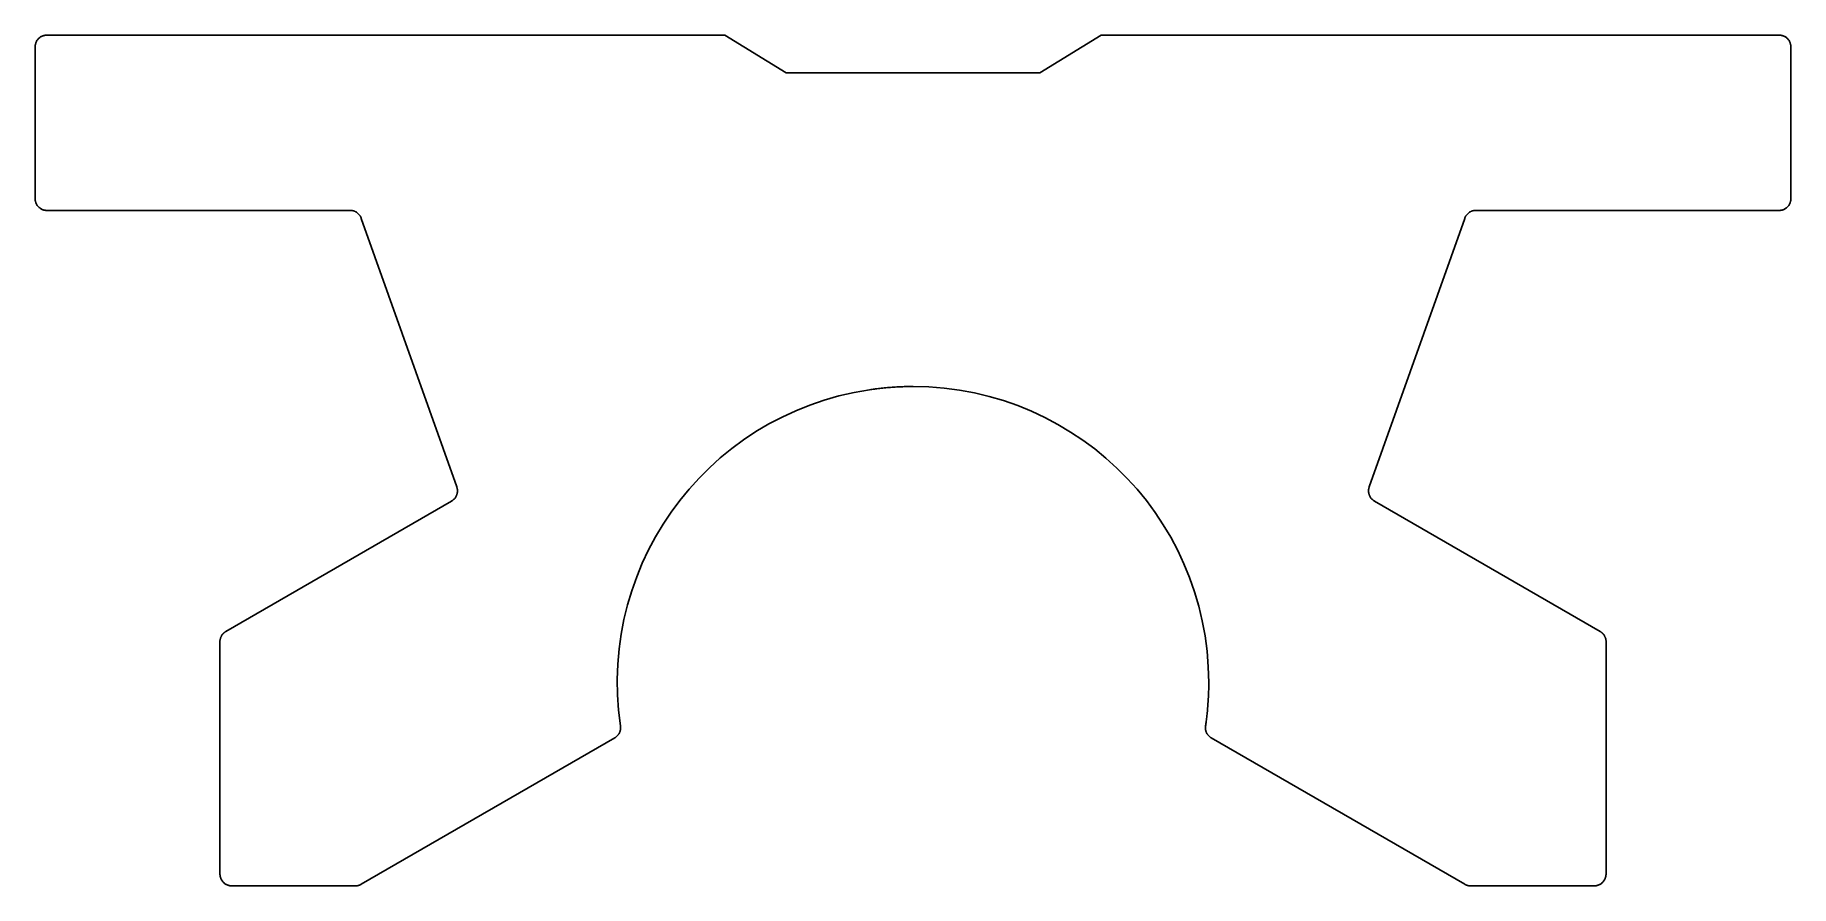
# Model space of a CAD drawing. Header units: inches. Extents: x -2.37 to 2.37, y -0.55 to 1.75.
import ezdxf

# ---------------------------------------------------------------- set-up
doc = ezdxf.new("R2010")
doc.units = ezdxf.units.IN
doc.layers.get('0').update_dxf_attribs({"linetype": 'CONTINUOUS'})

msp = doc.modelspace()

# ---------------------------------------------------------------- linework, layer by layer
at = {"color": 2}
for p, q in [((-2.3749, 1.7197), (-2.375, 1.718)), ((-2.375, 1.718), (-2.375, 1.308)), ((-2.3748, 1.7214), (-2.3749, 1.7197)), ((-2.3746, 1.723), (-2.3748, 1.7214)), ((-2.3743, 1.7247), (-2.3746, 1.723)), ((-2.3739, 1.7262), (-2.3743, 1.7247)), ((-2.3735, 1.7278), (-2.3739, 1.7262)), ((-2.3729, 1.7293), (-2.3735, 1.7278)), ((-2.3723, 1.7308), (-2.3729, 1.7293)), ((-2.3716, 1.7323), (-2.3723, 1.7308)), ((-2.3709, 1.7337), (-2.3716, 1.7323)), ((-2.3701, 1.7351), (-2.3709, 1.7337)), ((-2.3692, 1.7364), (-2.3701, 1.7351)), ((-2.3682, 1.7377), (-2.3692, 1.7364)), ((-2.3672, 1.7389), (-2.3682, 1.7377)), ((-2.3662, 1.7401), (-2.3672, 1.7389)), ((-2.365, 1.7412), (-2.3662, 1.7401)), ((-2.3639, 1.7423), (-2.365, 1.7412)), ((-2.3626, 1.7433), (-2.3639, 1.7423)), ((-2.3614, 1.7442), (-2.3626, 1.7433)), ((-2.36, 1.7451), (-2.3614, 1.7442)), ((-2.3587, 1.7459), (-2.36, 1.7451)), ((-2.3573, 1.7467), (-2.3587, 1.7459)), ((-2.3558, 1.7474), (-2.3573, 1.7467)), ((-2.3543, 1.748), (-2.3558, 1.7474)), ((-2.3528, 1.7485), (-2.3543, 1.748)), ((-2.3512, 1.749), (-2.3528, 1.7485)), ((-2.3496, 1.7493), (-2.3512, 1.749)), ((-2.348, 1.7496), (-2.3496, 1.7493)), ((-2.3463, 1.7499), (-2.348, 1.7496)), ((-2.3447, 1.75), (-2.3463, 1.7499)), ((-2.343, 1.75), (-2.3447, 1.75)), ((-1.6023, 1.75), (-2.343, 1.75)), ((-0.5093, 1.75), (-1.6023, 1.75)), ((-0.3428, 1.6484), (-0.5093, 1.75)), ((0.5093, 1.75), (0.3428, 1.6484)), ((2.343, 1.75), (0.5093, 1.75)), ((2.3447, 1.75), (2.343, 1.75)), ((2.3464, 1.7499), (2.3447, 1.75)), ((2.348, 1.7496), (2.3464, 1.7499)), ((2.3497, 1.7493), (2.348, 1.7496)), ((2.3513, 1.749), (2.3497, 1.7493)), ((2.3528, 1.7485), (2.3513, 1.749)), ((2.3543, 1.748), (2.3528, 1.7485)), ((2.3558, 1.7474), (2.3543, 1.748)), ((2.3573, 1.7467), (2.3558, 1.7474)), ((2.3587, 1.7459), (2.3573, 1.7467)), ((2.3601, 1.7451), (2.3587, 1.7459)), ((2.3614, 1.7442), (2.3601, 1.7451)), ((2.3627, 1.7433), (2.3614, 1.7442)), ((2.3639, 1.7423), (2.3627, 1.7433)), ((2.3651, 1.7412), (2.3639, 1.7423)), ((2.3662, 1.7401), (2.3651, 1.7412)), ((2.3672, 1.7389), (2.3662, 1.7401)), ((2.3682, 1.7377), (2.3672, 1.7389)), ((2.3692, 1.7364), (2.3682, 1.7377)), ((2.3701, 1.7351), (2.3692, 1.7364)), ((2.3709, 1.7337), (2.3701, 1.7351)), ((2.3716, 1.7323), (2.3709, 1.7337)), ((2.3723, 1.7308), (2.3716, 1.7323)), ((2.3729, 1.7293), (2.3723, 1.7308)), ((2.3735, 1.7278), (2.3729, 1.7293)), ((2.3739, 1.7262), (2.3735, 1.7278)), ((2.3743, 1.7247), (2.3739, 1.7262)), ((2.3746, 1.723), (2.3743, 1.7247)), ((2.3748, 1.7214), (2.3746, 1.723)), ((2.3749, 1.7197), (2.3748, 1.7214)), ((2.375, 1.718), (2.3749, 1.7197)), ((2.375, 1.308), (2.375, 1.718)), ((0.3428, 1.6484), (-0.3428, 1.6484)), ((-0.3428, 1.6484), (-0.3428, 1.6484)), ((-2.375, 1.308), (-2.3749, 1.3063)), ((-2.3749, 1.3063), (-2.3748, 1.3047)), ((-2.3748, 1.3047), (-2.3746, 1.303)), ((-2.3746, 1.303), (-2.3743, 1.3014)), ((-2.3743, 1.3014), (-2.3739, 1.2998)), ((-2.3739, 1.2998), (-2.3735, 1.2982)), ((-2.3735, 1.2982), (-2.3729, 1.2967)), ((-2.3729, 1.2967), (-2.3723, 1.2952)), ((-2.3723, 1.2952), (-2.3716, 1.2938)), ((-2.3716, 1.2938), (-2.3709, 1.2923)), ((-2.3709, 1.2923), (-2.3701, 1.291)), ((-2.3701, 1.291), (-2.3692, 1.2897)), ((-2.3692, 1.2897), (-2.3682, 1.2884)), ((-2.3682, 1.2884), (-2.3672, 1.2872)), ((-2.3672, 1.2872), (-2.3662, 1.286)), ((-2.3662, 1.286), (-2.365, 1.2849)), ((-2.365, 1.2849), (-2.3639, 1.2838)), ((-2.3639, 1.2838), (-2.3626, 1.2828)), ((-2.3626, 1.2828), (-2.3614, 1.2819)), ((2.3614, 1.2819), (2.3627, 1.2828)), ((2.3627, 1.2828), (2.3639, 1.2838)), ((2.3639, 1.2838), (2.3651, 1.2849)), ((2.3651, 1.2849), (2.3662, 1.286)), ((2.3662, 1.286), (2.3672, 1.2872)), ((2.3672, 1.2872), (2.3682, 1.2884)), ((2.3682, 1.2884), (2.3692, 1.2897)), ((2.3692, 1.2897), (2.3701, 1.291)), ((2.3701, 1.291), (2.3709, 1.2923)), ((2.3709, 1.2923), (2.3716, 1.2938)), ((2.3716, 1.2938), (2.3723, 1.2952)), ((2.3723, 1.2952), (2.3729, 1.2967)), ((2.3729, 1.2967), (2.3735, 1.2982)), ((2.3735, 1.2982), (2.3739, 1.2998)), ((2.3739, 1.2998), (2.3743, 1.3014)), ((2.3743, 1.3014), (2.3746, 1.303)), ((2.3746, 1.303), (2.3748, 1.3047)), ((2.3748, 1.3047), (2.3749, 1.3063)), ((2.3749, 1.3063), (2.375, 1.308)), ((-2.3614, 1.2819), (-2.36, 1.281)), ((-2.36, 1.281), (-2.3587, 1.2802)), ((-2.3587, 1.2802), (-2.3573, 1.2794)), ((-2.3573, 1.2794), (-2.3558, 1.2787)), ((-2.3558, 1.2787), (-2.3543, 1.2781)), ((-2.3543, 1.2781), (-2.3528, 1.2776)), ((-2.3528, 1.2776), (-2.3512, 1.2771)), ((-2.3512, 1.2771), (-2.3496, 1.2768)), ((-2.3496, 1.2768), (-2.348, 1.2765)), ((-2.348, 1.2765), (-2.3463, 1.2763)), ((-2.3463, 1.2763), (-2.3447, 1.2761)), ((-2.3447, 1.2761), (-2.343, 1.2761)), ((-2.343, 1.2761), (-1.6023, 1.2761)), ((-1.6023, 1.2761), (-1.5226, 1.2761)), ((-1.5226, 1.2761), (-1.5214, 1.2761)), ((-1.5214, 1.2761), (-1.5201, 1.276)), ((-1.5201, 1.276), (-1.5189, 1.2759)), ((-1.5189, 1.2759), (-1.5176, 1.2758)), ((-1.5176, 1.2758), (-1.5164, 1.2756)), ((-1.5164, 1.2756), (-1.5152, 1.2753)), ((-1.5152, 1.2753), (-1.5139, 1.2749)), ((-1.5139, 1.2749), (-1.5127, 1.2746)), ((-1.5127, 1.2746), (-1.5115, 1.2741)), ((-1.5115, 1.2741), (-1.5103, 1.2737)), ((-1.5103, 1.2737), (-1.5092, 1.2731)), ((-1.5092, 1.2731), (-1.508, 1.2726)), ((-1.508, 1.2726), (-1.5069, 1.2719)), ((-1.5069, 1.2719), (-1.5058, 1.2713)), ((-1.5058, 1.2713), (-1.5047, 1.2706)), ((-1.5047, 1.2706), (-1.5036, 1.2698)), ((-1.5036, 1.2698), (-1.5026, 1.269)), ((-1.5026, 1.269), (-1.5016, 1.2682)), ((-1.5016, 1.2682), (-1.5007, 1.2673)), ((-1.5007, 1.2673), (-1.4997, 1.2664)), ((-1.4997, 1.2664), (-1.4989, 1.2655)), ((-1.4989, 1.2655), (-1.498, 1.2646)), ((-1.498, 1.2646), (-1.4972, 1.2636)), ((-1.4972, 1.2636), (-1.4964, 1.2626)), ((-1.4964, 1.2626), (-1.4957, 1.2615)), ((-1.4957, 1.2615), (-1.4951, 1.2604)), ((-1.4951, 1.2604), (-1.4944, 1.2593)), ((-1.4944, 1.2593), (-1.4939, 1.2582)), ((-1.4939, 1.2582), (-1.4933, 1.2571)), ((-1.4933, 1.2571), (-1.4929, 1.2559)), ((-1.4929, 1.2559), (-1.4925, 1.2547)), ((-1.4925, 1.2547), (-1.2344, 0.5286)), ((1.2344, 0.5286), (1.4925, 1.2547)), ((1.4925, 1.2547), (1.4929, 1.2559)), ((1.4929, 1.2559), (1.4933, 1.2571)), ((1.4933, 1.2571), (1.4938, 1.2582)), ((1.4938, 1.2582), (1.4944, 1.2593)), ((1.4944, 1.2593), (1.495, 1.2604)), ((1.495, 1.2604), (1.4957, 1.2615)), ((1.4957, 1.2615), (1.4964, 1.2626)), ((1.4964, 1.2626), (1.4972, 1.2636)), ((1.4972, 1.2636), (1.498, 1.2646)), ((1.498, 1.2646), (1.4988, 1.2655)), ((1.4988, 1.2655), (1.4997, 1.2664)), ((1.4997, 1.2664), (1.5006, 1.2673)), ((1.5006, 1.2673), (1.5016, 1.2682)), ((1.5016, 1.2682), (1.5026, 1.269)), ((1.5026, 1.269), (1.5036, 1.2698)), ((1.5036, 1.2698), (1.5047, 1.2706)), ((1.5047, 1.2706), (1.5058, 1.2713)), ((1.5058, 1.2713), (1.5069, 1.2719)), ((1.5069, 1.2719), (1.508, 1.2726)), ((1.508, 1.2726), (1.5091, 1.2731)), ((1.5091, 1.2731), (1.5103, 1.2737)), ((1.5103, 1.2737), (1.5115, 1.2741)), ((1.5115, 1.2741), (1.5127, 1.2746)), ((1.5127, 1.2746), (1.5139, 1.2749)), ((1.5139, 1.2749), (1.5151, 1.2753)), ((1.5151, 1.2753), (1.5164, 1.2756)), ((1.5164, 1.2756), (1.5176, 1.2758)), ((1.5176, 1.2758), (1.5189, 1.2759)), ((1.5189, 1.2759), (1.5201, 1.276)), ((1.5201, 1.276), (1.5214, 1.2761)), ((1.5214, 1.2761), (1.5226, 1.2761)), ((1.5226, 1.2761), (2.343, 1.2761)), ((2.343, 1.2761), (2.3447, 1.2761)), ((2.3447, 1.2761), (2.3464, 1.2763)), ((2.3464, 1.2763), (2.348, 1.2765)), ((2.348, 1.2765), (2.3497, 1.2768)), ((2.3497, 1.2768), (2.3513, 1.2771)), ((2.3513, 1.2771), (2.3528, 1.2776)), ((2.3528, 1.2776), (2.3543, 1.2781)), ((2.3543, 1.2781), (2.3558, 1.2787)), ((2.3558, 1.2787), (2.3573, 1.2794)), ((2.3573, 1.2794), (2.3587, 1.2802)), ((2.3587, 1.2802), (2.3601, 1.281)), ((2.3601, 1.281), (2.3614, 1.2819)), ((-0.2794, 0.7498), (-0.2403, 0.7632)), ((-0.2403, 0.7632), (-0.2003, 0.7746)), ((-0.2003, 0.7746), (-0.1593, 0.784)), ((-0.1593, 0.784), (-0.1175, 0.7914)), ((-0.1175, 0.7914), (-0.1145, 0.7919)), ((-0.1145, 0.7919), (-0.1113, 0.7923)), ((-0.1113, 0.7923), (-0.1081, 0.7928)), ((-0.1081, 0.7928), (-0.1046, 0.7933)), ((-0.1046, 0.7933), (-0.1011, 0.7937)), ((-0.1011, 0.7937), (-0.0974, 0.7942)), ((-0.0974, 0.7942), (-0.0937, 0.7946)), ((-0.0937, 0.7946), (-0.0898, 0.7951)), ((-0.0898, 0.7951), (-0.0858, 0.7955)), ((-0.0858, 0.7955), (-0.0818, 0.7959)), ((-0.0818, 0.7959), (-0.0777, 0.7963)), ((-0.0777, 0.7963), (-0.0736, 0.7967)), ((-0.0736, 0.7967), (-0.0694, 0.797)), ((-0.0694, 0.797), (-0.0652, 0.7974)), ((-0.0652, 0.7974), (-0.061, 0.7977)), ((-0.061, 0.7977), (-0.0568, 0.798)), ((-0.0568, 0.798), (-0.0525, 0.7983)), ((-0.0525, 0.7983), (-0.0483, 0.7986)), ((-0.0483, 0.7986), (-0.0441, 0.7988)), ((-0.0441, 0.7988), (-0.04, 0.7991)), ((-0.04, 0.7991), (-0.0359, 0.7993)), ((-0.0359, 0.7993), (-0.0319, 0.7995)), ((-0.0319, 0.7995), (-0.0279, 0.7996)), ((-0.0279, 0.7996), (-0.024, 0.7998)), ((-0.024, 0.7998), (-0.0202, 0.7999)), ((-0.0202, 0.7999), (-0.0165, 0.8)), ((-0.0165, 0.8), (-0.0129, 0.8)), ((-0.0129, 0.8), (-0.0095, 0.8001)), ((-0.0095, 0.8001), (-0.0062, 0.8001)), ((-0.0062, 0.8001), (-0.003, 0.8001)), ((-0.003, 0.8001), (0, 0.8)), ((0, 0.8), (0.0425, 0.7989)), ((0.0425, 0.7989), (0.0844, 0.7956)), ((0.0844, 0.7956), (0.1257, 0.7902)), ((0.1257, 0.7902), (0.1663, 0.7827)), ((0.1663, 0.7827), (0.2061, 0.7732)), ((0.2061, 0.7732), (0.2452, 0.7618)), ((0.2452, 0.7618), (0.2833, 0.7484)), ((-0.3902, 0.6987), (-0.3544, 0.7175)), ((-0.3544, 0.7175), (-0.3174, 0.7346)), ((-0.3174, 0.7346), (-0.2794, 0.7498)), ((0.2833, 0.7484), (0.3206, 0.7332)), ((0.3206, 0.7332), (0.3569, 0.7162)), ((0.3569, 0.7162), (0.3922, 0.6974)), ((-0.4583, 0.656), (-0.4248, 0.6782)), ((-0.4248, 0.6782), (-0.3902, 0.6987)), ((0.3922, 0.6974), (0.4265, 0.677)), ((0.4265, 0.677), (0.4596, 0.6549)), ((-0.5213, 0.6071), (-0.4904, 0.6323)), ((-0.4904, 0.6323), (-0.4583, 0.656)), ((0.4596, 0.6549), (0.4915, 0.6313)), ((0.4915, 0.6313), (0.5221, 0.6062)), ((-0.5789, 0.5523), (-0.5508, 0.5804)), ((-0.5508, 0.5804), (-0.5213, 0.6071)), ((0.5221, 0.6062), (0.5515, 0.5796)), ((0.5515, 0.5796), (0.5795, 0.5515)), ((-1.2344, 0.5286), (-1.2339, 0.5272)), ((-1.2339, 0.5272), (-1.2335, 0.5258)), ((-1.2335, 0.5258), (-1.2332, 0.5244)), ((-1.2332, 0.5244), (-1.2329, 0.523)), ((-1.2329, 0.523), (-1.2327, 0.5215)), ((-0.6306, 0.4923), (-0.6055, 0.5229)), ((-0.6055, 0.5229), (-0.5789, 0.5523)), ((0.5795, 0.5515), (0.6061, 0.5222)), ((1.2327, 0.5215), (1.2329, 0.523)), ((1.2329, 0.523), (1.2332, 0.5244)), ((1.2332, 0.5244), (1.2335, 0.5258)), ((1.2335, 0.5258), (1.2339, 0.5272)), ((1.2339, 0.5272), (1.2344, 0.5286)), ((-1.2485, 0.49), (-1.859, 0.1376)), ((-1.2473, 0.4908), (-1.2485, 0.49)), ((-1.2461, 0.4916), (-1.2473, 0.4908)), ((-1.2449, 0.4924), (-1.2461, 0.4916)), ((-1.2438, 0.4933), (-1.2449, 0.4924)), ((-1.2427, 0.4943), (-1.2438, 0.4933)), ((-1.2417, 0.4953), (-1.2427, 0.4943)), ((-1.2407, 0.4964), (-1.2417, 0.4953)), ((-1.2398, 0.4974), (-1.2407, 0.4964)), ((-1.2389, 0.4986), (-1.2398, 0.4974)), ((-1.2381, 0.4998), (-1.2389, 0.4986)), ((-1.2373, 0.501), (-1.2381, 0.4998)), ((-1.2366, 0.5022), (-1.2373, 0.501)), ((-1.236, 0.5035), (-1.2366, 0.5022)), ((-1.2353, 0.5048), (-1.236, 0.5035)), ((-1.2348, 0.5061), (-1.2353, 0.5048)), ((-1.2343, 0.5074), (-1.2348, 0.5061)), ((-1.2339, 0.5088), (-1.2343, 0.5074)), ((-1.2335, 0.5102), (-1.2339, 0.5088)), ((-1.2332, 0.5116), (-1.2335, 0.5102)), ((-1.2329, 0.513), (-1.2332, 0.5116)), ((-1.2327, 0.5144), (-1.2329, 0.513)), ((-1.2327, 0.5215), (-1.2326, 0.5201)), ((-1.2326, 0.5158), (-1.2327, 0.5144)), ((-1.2326, 0.5201), (-1.2325, 0.5187)), ((-1.2325, 0.5173), (-1.2326, 0.5158)), ((-1.2325, 0.5187), (-1.2325, 0.5173)), ((-0.6543, 0.4605), (-0.6306, 0.4923)), ((0.6061, 0.5222), (0.6313, 0.4915)), ((0.6313, 0.4915), (0.6549, 0.4596)), ((1.2325, 0.5187), (1.2326, 0.5201)), ((1.2325, 0.5173), (1.2325, 0.5187)), ((1.2326, 0.5158), (1.2325, 0.5173)), ((1.2326, 0.5201), (1.2327, 0.5215)), ((1.2327, 0.5144), (1.2326, 0.5158)), ((1.2329, 0.513), (1.2327, 0.5144)), ((1.2331, 0.5116), (1.2329, 0.513)), ((1.2335, 0.5102), (1.2331, 0.5116)), ((1.2338, 0.5088), (1.2335, 0.5102)), ((1.2343, 0.5074), (1.2338, 0.5088)), ((1.2348, 0.5061), (1.2343, 0.5074)), ((1.2353, 0.5048), (1.2348, 0.5061)), ((1.2359, 0.5035), (1.2353, 0.5048)), ((1.2366, 0.5022), (1.2359, 0.5035)), ((1.2373, 0.501), (1.2366, 0.5022)), ((1.2381, 0.4998), (1.2373, 0.501)), ((1.2389, 0.4986), (1.2381, 0.4998)), ((1.2398, 0.4974), (1.2389, 0.4986)), ((1.2407, 0.4964), (1.2398, 0.4974)), ((1.2417, 0.4953), (1.2407, 0.4964)), ((1.2427, 0.4943), (1.2417, 0.4953)), ((1.2438, 0.4933), (1.2427, 0.4943)), ((1.2449, 0.4924), (1.2438, 0.4933)), ((1.2461, 0.4916), (1.2449, 0.4924)), ((1.2473, 0.4908), (1.2461, 0.4916)), ((1.2485, 0.49), (1.2473, 0.4908)), ((1.859, 0.1376), (1.2485, 0.49)), ((-0.6966, 0.3935), (-0.6763, 0.4275)), ((-0.6763, 0.4275), (-0.6543, 0.4605)), ((0.6549, 0.4596), (0.677, 0.4265)), ((-0.7153, 0.3585), (-0.6966, 0.3935)), ((0.677, 0.4265), (0.6974, 0.3923)), ((0.6974, 0.3923), (0.7161, 0.357)), ((-0.7323, 0.3225), (-0.7153, 0.3585)), ((0.7161, 0.357), (0.7331, 0.3207)), ((-0.7608, 0.248), (-0.7475, 0.2856)), ((-0.7475, 0.2856), (-0.7323, 0.3225)), ((0.7331, 0.3207), (0.7484, 0.2834)), ((-0.7723, 0.2095), (-0.7608, 0.248)), ((0.7484, 0.2834), (0.7617, 0.2452)), ((0.7617, 0.2452), (0.7732, 0.2061)), ((-0.7819, 0.1704), (-0.7723, 0.2095)), ((0.7732, 0.2061), (0.7827, 0.1663)), ((-0.7895, 0.1307), (-0.7819, 0.1704)), ((0.7827, 0.1663), (0.7902, 0.1257)), ((-1.8749, 0.113), (-1.875, 0.112)), ((-1.875, 0.112), (-1.875, 0.111)), ((-1.875, 0.111), (-1.875, 0.1099)), ((-1.875, 0.1099), (-1.875, -0.518)), ((-1.8748, 0.1141), (-1.8749, 0.113)), ((-1.8747, 0.1151), (-1.8748, 0.1141)), ((-1.8745, 0.1162), (-1.8747, 0.1151)), ((-1.8742, 0.1172), (-1.8745, 0.1162)), ((-1.8739, 0.1183), (-1.8742, 0.1172)), ((-1.8736, 0.1193), (-1.8739, 0.1183)), ((-1.8733, 0.1204), (-1.8736, 0.1193)), ((-1.8729, 0.1214), (-1.8733, 0.1204)), ((-1.8725, 0.1224), (-1.8729, 0.1214)), ((-1.872, 0.1235), (-1.8725, 0.1224)), ((-1.8715, 0.1245), (-1.872, 0.1235)), ((-1.871, 0.1254), (-1.8715, 0.1245)), ((-1.8704, 0.1264), (-1.871, 0.1254)), ((-1.8698, 0.1274), (-1.8704, 0.1264)), ((-1.8692, 0.1283), (-1.8698, 0.1274)), ((-1.8686, 0.1292), (-1.8692, 0.1283)), ((-1.8679, 0.1301), (-1.8686, 0.1292)), ((-1.8672, 0.1309), (-1.8679, 0.1301)), ((-1.8665, 0.1318), (-1.8672, 0.1309)), ((-1.8657, 0.1326), (-1.8665, 0.1318)), ((-1.865, 0.1333), (-1.8657, 0.1326)), ((-1.8642, 0.1341), (-1.865, 0.1333)), ((-1.8634, 0.1347), (-1.8642, 0.1341)), ((-1.8625, 0.1354), (-1.8634, 0.1347)), ((-1.8617, 0.136), (-1.8625, 0.1354)), ((-1.8608, 0.1366), (-1.8617, 0.136)), ((-1.8599, 0.1371), (-1.8608, 0.1366)), ((-1.859, 0.1376), (-1.8599, 0.1371)), ((-0.7951, 0.0904), (-0.7895, 0.1307)), ((0.7902, 0.1257), (0.7956, 0.0844)), ((1.8599, 0.1371), (1.859, 0.1376)), ((1.8608, 0.1366), (1.8599, 0.1371)), ((1.8617, 0.136), (1.8608, 0.1366)), ((1.8625, 0.1354), (1.8617, 0.136)), ((1.8634, 0.1347), (1.8625, 0.1354)), ((1.8642, 0.1341), (1.8634, 0.1347)), ((1.865, 0.1333), (1.8642, 0.1341)), ((1.8657, 0.1326), (1.865, 0.1333)), ((1.8665, 0.1318), (1.8657, 0.1326)), ((1.8672, 0.1309), (1.8665, 0.1318)), ((1.8679, 0.1301), (1.8672, 0.1309)), ((1.8686, 0.1292), (1.8679, 0.1301)), ((1.8692, 0.1283), (1.8686, 0.1292)), ((1.8699, 0.1274), (1.8692, 0.1283)), ((1.8704, 0.1264), (1.8699, 0.1274)), ((1.871, 0.1254), (1.8704, 0.1264)), ((1.8715, 0.1245), (1.871, 0.1254)), ((1.872, 0.1235), (1.8715, 0.1245)), ((1.8725, 0.1224), (1.872, 0.1235)), ((1.8729, 0.1214), (1.8725, 0.1224)), ((1.8733, 0.1204), (1.8729, 0.1214)), ((1.8737, 0.1193), (1.8733, 0.1204)), ((1.874, 0.1183), (1.8737, 0.1193)), ((1.8743, 0.1172), (1.874, 0.1183)), ((1.8745, 0.1162), (1.8743, 0.1172)), ((1.8747, 0.1151), (1.8745, 0.1162)), ((1.8748, 0.1141), (1.8747, 0.1151)), ((1.875, 0.113), (1.8748, 0.1141)), ((1.875, 0.112), (1.875, 0.113)), ((1.875, 0.111), (1.875, 0.112)), ((1.875, 0.1099), (1.875, 0.111)), ((1.875, -0.518), (1.875, 0.1099)), ((-0.8001, 0.0083), (-0.7986, 0.0496)), ((-0.7986, 0.0496), (-0.7951, 0.0904)), ((0.7956, 0.0844), (0.7989, 0.0425)), ((-0.7994, -0.0333), (-0.8001, 0.0083)), ((0.7989, 0.0425), (0.8, 0)), ((0.8, 0), (0.8, -0.003)), ((-0.7965, -0.0752), (-0.7994, -0.0333)), ((0.7988, -0.0441), (0.7986, -0.0483)), ((0.799, -0.04), (0.7988, -0.0441)), ((0.7993, -0.0359), (0.799, -0.04)), ((0.7994, -0.0318), (0.7993, -0.0359)), ((0.7996, -0.0279), (0.7994, -0.0318)), ((0.7997, -0.024), (0.7996, -0.0279)), ((0.7999, -0.0202), (0.7997, -0.024)), ((0.8, -0.0165), (0.7999, -0.0202)), ((0.8, -0.003), (0.8001, -0.0061)), ((0.8001, -0.0061), (0.8, -0.0095)), ((0.8, -0.0095), (0.8, -0.0129)), ((0.8, -0.0129), (0.8, -0.0165)), ((-0.7913, -0.1174), (-0.7965, -0.0752)), ((0.7946, -0.0936), (0.7942, -0.0974)), ((0.7951, -0.0897), (0.7946, -0.0936)), ((0.7955, -0.0858), (0.7951, -0.0897)), ((0.7959, -0.0818), (0.7955, -0.0858)), ((0.7963, -0.0777), (0.7959, -0.0818)), ((0.7966, -0.0736), (0.7963, -0.0777)), ((0.797, -0.0694), (0.7966, -0.0736)), ((0.7974, -0.0652), (0.797, -0.0694)), ((0.7977, -0.0609), (0.7974, -0.0652)), ((0.798, -0.0567), (0.7977, -0.0609)), ((0.7983, -0.0525), (0.798, -0.0567)), ((0.7986, -0.0483), (0.7983, -0.0525)), ((-0.7986, -0.1429), (-0.7978, -0.1419)), ((-0.7978, -0.1419), (-0.797, -0.1409)), ((-0.797, -0.1409), (-0.7963, -0.1399)), ((-0.7963, -0.1399), (-0.7957, -0.1388)), ((-0.7957, -0.1388), (-0.795, -0.1377)), ((-0.795, -0.1377), (-0.7944, -0.1366)), ((-0.7944, -0.1366), (-0.7939, -0.1355)), ((-0.7939, -0.1355), (-0.7934, -0.1343)), ((-0.7934, -0.1343), (-0.7929, -0.1332)), ((-0.7929, -0.1332), (-0.7925, -0.132)), ((-0.7925, -0.132), (-0.7921, -0.1308)), ((-0.7921, -0.1308), (-0.7918, -0.1296)), ((-0.7918, -0.1296), (-0.7915, -0.1284)), ((-0.7915, -0.1284), (-0.7913, -0.1271)), ((-0.7911, -0.1186), (-0.7913, -0.1174)), ((-0.7913, -0.1271), (-0.7911, -0.1259)), ((-0.791, -0.1198), (-0.7911, -0.1186)), ((-0.7911, -0.1259), (-0.791, -0.1247)), ((-0.7909, -0.121), (-0.791, -0.1198)), ((-0.791, -0.1247), (-0.7909, -0.1235)), ((-0.7909, -0.1222), (-0.7909, -0.121)), ((-0.7909, -0.1235), (-0.7909, -0.1222)), ((0.791, -0.1198), (0.7909, -0.121)), ((0.7909, -0.121), (0.7909, -0.1222)), ((0.7909, -0.1222), (0.7909, -0.1235)), ((0.7909, -0.1235), (0.791, -0.1247)), ((0.7911, -0.1186), (0.791, -0.1198)), ((0.791, -0.1247), (0.7911, -0.1259)), ((0.7913, -0.1174), (0.7911, -0.1186)), ((0.7911, -0.1259), (0.7913, -0.1271)), ((0.7918, -0.1144), (0.7913, -0.1174)), ((0.7913, -0.1271), (0.7915, -0.1284)), ((0.7915, -0.1284), (0.7918, -0.1296)), ((0.7923, -0.1113), (0.7918, -0.1144)), ((0.7918, -0.1296), (0.7921, -0.1308)), ((0.7921, -0.1308), (0.7925, -0.132)), ((0.7928, -0.108), (0.7923, -0.1113)), ((0.7925, -0.132), (0.7929, -0.1332)), ((0.7933, -0.1046), (0.7928, -0.108)), ((0.7929, -0.1332), (0.7934, -0.1343)), ((0.7937, -0.1011), (0.7933, -0.1046)), ((0.7934, -0.1343), (0.7939, -0.1355)), ((0.7942, -0.0974), (0.7937, -0.1011)), ((0.7939, -0.1355), (0.7944, -0.1366)), ((0.7944, -0.1366), (0.795, -0.1377)), ((0.795, -0.1377), (0.7957, -0.1388)), ((0.7957, -0.1388), (0.7963, -0.1399)), ((0.7963, -0.1399), (0.797, -0.1409)), ((0.797, -0.1409), (0.7978, -0.1419)), ((0.7978, -0.1419), (0.7986, -0.1429)), ((-1.4926, -0.5457), (-0.807, -0.1498)), ((-0.807, -0.1498), (-0.8059, -0.1493)), ((-0.8059, -0.1493), (-0.8049, -0.1486)), ((-0.8049, -0.1486), (-0.8039, -0.1479)), ((-0.8039, -0.1479), (-0.8029, -0.1472)), ((-0.8029, -0.1472), (-0.802, -0.1464)), ((-0.802, -0.1464), (-0.8011, -0.1456)), ((-0.8011, -0.1456), (-0.8002, -0.1447)), ((-0.8002, -0.1447), (-0.7994, -0.1438)), ((-0.7994, -0.1438), (-0.7986, -0.1429)), ((0.7986, -0.1429), (0.7994, -0.1438)), ((0.7994, -0.1438), (0.8002, -0.1447)), ((0.8002, -0.1447), (0.8011, -0.1456)), ((0.8011, -0.1456), (0.802, -0.1464)), ((0.802, -0.1464), (0.8029, -0.1472)), ((0.8029, -0.1472), (0.8039, -0.1479)), ((0.8039, -0.1479), (0.8049, -0.1486)), ((0.8049, -0.1486), (0.8059, -0.1493)), ((0.8059, -0.1493), (0.807, -0.1498)), ((0.807, -0.1498), (1.4926, -0.5457)), ((-1.875, -0.518), (-1.875, -0.5197)), ((-1.875, -0.5197), (-1.8748, -0.5213)), ((-1.8748, -0.5213), (-1.8746, -0.523)), ((1.8746, -0.523), (1.8748, -0.5213)), ((1.8748, -0.5213), (1.875, -0.5197)), ((1.875, -0.5197), (1.875, -0.518)), ((-1.8746, -0.523), (-1.8743, -0.5246)), ((-1.8743, -0.5246), (-1.8739, -0.5262)), ((-1.8739, -0.5262), (-1.8735, -0.5278)), ((-1.8735, -0.5278), (-1.8729, -0.5293)), ((-1.8729, -0.5293), (-1.8723, -0.5308)), ((-1.8723, -0.5308), (-1.8716, -0.5322)), ((-1.8716, -0.5322), (-1.8709, -0.5337)), ((-1.8709, -0.5337), (-1.8701, -0.535)), ((-1.8701, -0.535), (-1.8692, -0.5364)), ((-1.8692, -0.5364), (-1.8683, -0.5376)), ((-1.8683, -0.5376), (-1.8672, -0.5389)), ((-1.8672, -0.5389), (-1.8662, -0.54)), ((-1.8662, -0.54), (-1.8651, -0.5412)), ((-1.8651, -0.5412), (-1.8639, -0.5422)), ((-1.8639, -0.5422), (-1.8627, -0.5432)), ((-1.8627, -0.5432), (-1.8614, -0.5442)), ((-1.8614, -0.5442), (-1.8601, -0.5451)), ((-1.8601, -0.5451), (-1.8587, -0.5459)), ((-1.8587, -0.5459), (-1.8573, -0.5466)), ((-1.8573, -0.5466), (-1.8558, -0.5473)), ((-1.8558, -0.5473), (-1.8543, -0.5479)), ((-1.8543, -0.5479), (-1.8528, -0.5485)), ((-1.8528, -0.5485), (-1.8512, -0.5489)), ((-1.8512, -0.5489), (-1.8496, -0.5493)), ((-1.8496, -0.5493), (-1.848, -0.5496)), ((-1.848, -0.5496), (-1.8464, -0.5498)), ((-1.8464, -0.5498), (-1.8447, -0.5499)), ((-1.8447, -0.5499), (-1.843, -0.55)), ((-1.843, -0.55), (-1.5086, -0.55)), ((-1.5086, -0.55), (-1.5081, -0.55)), ((-1.5081, -0.55), (-1.5077, -0.55)), ((-1.5077, -0.55), (-1.5072, -0.55)), ((-1.5072, -0.55), (-1.5067, -0.55)), ((-1.5067, -0.55), (-1.5062, -0.5499)), ((-1.5062, -0.5499), (-1.5056, -0.5499)), ((-1.5056, -0.5499), (-1.5051, -0.5498)), ((-1.5051, -0.5498), (-1.5046, -0.5498)), ((-1.5046, -0.5498), (-1.504, -0.5497)), ((-1.504, -0.5497), (-1.5034, -0.5496)), ((-1.5034, -0.5496), (-1.5029, -0.5495)), ((-1.5029, -0.5495), (-1.5023, -0.5494)), ((-1.5023, -0.5494), (-1.5017, -0.5492)), ((-1.5017, -0.5492), (-1.5012, -0.5491)), ((-1.5012, -0.5491), (-1.5006, -0.549)), ((-1.5006, -0.549), (-1.5, -0.5488)), ((-1.5, -0.5488), (-1.4995, -0.5487)), ((-1.4995, -0.5487), (-1.4989, -0.5485)), ((-1.4989, -0.5485), (-1.4984, -0.5483)), ((-1.4984, -0.5483), (-1.4978, -0.5481)), ((-1.4978, -0.5481), (-1.4973, -0.5479)), ((-1.4973, -0.5479), (-1.4967, -0.5477)), ((-1.4967, -0.5477), (-1.4962, -0.5475)), ((-1.4962, -0.5475), (-1.4957, -0.5473)), ((-1.4957, -0.5473), (-1.4952, -0.5471)), ((-1.4952, -0.5471), (-1.4947, -0.5469)), ((-1.4947, -0.5469), (-1.4943, -0.5467)), ((-1.4943, -0.5467), (-1.4938, -0.5464)), ((-1.4938, -0.5464), (-1.4934, -0.5462)), ((-1.4934, -0.5462), (-1.4929, -0.5459)), ((-1.4929, -0.5459), (-1.4926, -0.5457)), ((1.4926, -0.5457), (1.4929, -0.5459)), ((1.4929, -0.5459), (1.4934, -0.5462)), ((1.4934, -0.5462), (1.4938, -0.5464)), ((1.4938, -0.5464), (1.4942, -0.5467)), ((1.4942, -0.5467), (1.4947, -0.5469)), ((1.4947, -0.5469), (1.4952, -0.5471)), ((1.4952, -0.5471), (1.4957, -0.5473)), ((1.4957, -0.5473), (1.4962, -0.5475)), ((1.4962, -0.5475), (1.4967, -0.5477)), ((1.4967, -0.5477), (1.4972, -0.5479)), ((1.4972, -0.5479), (1.4978, -0.5481)), ((1.4978, -0.5481), (1.4983, -0.5483)), ((1.4983, -0.5483), (1.4989, -0.5485)), ((1.4989, -0.5485), (1.4994, -0.5487)), ((1.4994, -0.5487), (1.5, -0.5488)), ((1.5, -0.5488), (1.5006, -0.549)), ((1.5006, -0.549), (1.5011, -0.5491)), ((1.5011, -0.5491), (1.5017, -0.5492)), ((1.5017, -0.5492), (1.5023, -0.5494)), ((1.5023, -0.5494), (1.5029, -0.5495)), ((1.5029, -0.5495), (1.5034, -0.5496)), ((1.5034, -0.5496), (1.504, -0.5497)), ((1.504, -0.5497), (1.5045, -0.5498)), ((1.5045, -0.5498), (1.5051, -0.5498)), ((1.5051, -0.5498), (1.5056, -0.5499)), ((1.5056, -0.5499), (1.5062, -0.5499)), ((1.5062, -0.5499), (1.5067, -0.55)), ((1.5067, -0.55), (1.5072, -0.55)), ((1.5072, -0.55), (1.5077, -0.55)), ((1.5077, -0.55), (1.5081, -0.55)), ((1.5081, -0.55), (1.5086, -0.55)), ((1.5086, -0.55), (1.8431, -0.55)), ((1.8431, -0.55), (1.8447, -0.5499)), ((1.8447, -0.5499), (1.8464, -0.5498)), ((1.8464, -0.5498), (1.8481, -0.5496)), ((1.8481, -0.5496), (1.8497, -0.5493)), ((1.8497, -0.5493), (1.8513, -0.5489)), ((1.8513, -0.5489), (1.8528, -0.5485)), ((1.8528, -0.5485), (1.8544, -0.5479)), ((1.8544, -0.5479), (1.8558, -0.5473)), ((1.8558, -0.5473), (1.8573, -0.5466)), ((1.8573, -0.5466), (1.8587, -0.5459)), ((1.8587, -0.5459), (1.8601, -0.5451)), ((1.8601, -0.5451), (1.8614, -0.5442)), ((1.8614, -0.5442), (1.8627, -0.5432)), ((1.8627, -0.5432), (1.8639, -0.5422)), ((1.8639, -0.5422), (1.8651, -0.5412)), ((1.8651, -0.5412), (1.8662, -0.54)), ((1.8662, -0.54), (1.8673, -0.5389)), ((1.8673, -0.5389), (1.8683, -0.5376)), ((1.8683, -0.5376), (1.8692, -0.5364)), ((1.8692, -0.5364), (1.8701, -0.535)), ((1.8701, -0.535), (1.8709, -0.5337)), ((1.8709, -0.5337), (1.8717, -0.5322)), ((1.8717, -0.5322), (1.8723, -0.5308)), ((1.8723, -0.5308), (1.8729, -0.5293)), ((1.8729, -0.5293), (1.8735, -0.5278)), ((1.8735, -0.5278), (1.8739, -0.5262)), ((1.8739, -0.5262), (1.8743, -0.5246)), ((1.8743, -0.5246), (1.8746, -0.523))]:
    msp.add_line(p, q, dxfattribs=at)

doc.saveas('drawing.dxf')
